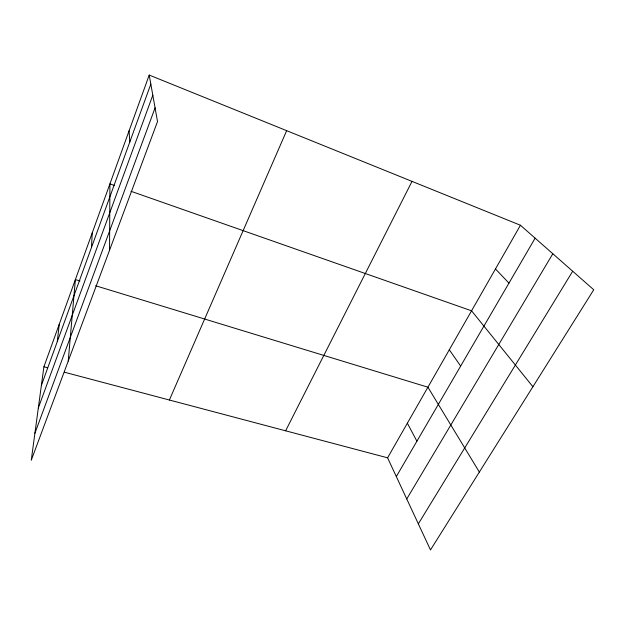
<?xml version="1.0" encoding="UTF-8"?>
<svg xmlns="http://www.w3.org/2000/svg" width="625" height="625" viewBox="0 0 625 625"><rect width="100%" height="100%" fill="white"/><g stroke="black" fill="none" stroke-linecap="round" stroke-linejoin="round"><path stroke-width="0.94" d="M109.547 250.234L109.922 183.883L114.5 185.484M91.469 247.523L92.242 232.859M68.227 361.07L75.383 279.57L80 280.977M57.289 341.609L59.281 324.164M149.211 75.062L43.898 366.781L31.25 460.258L157.523 121.547L149.211 75.062L520.445 225.242L593.75 289.766L430.484 549.938L387.586 457.812L64.445 372.219M41.375 385.406L150.828 84.109M38.328 407.938L152.812 95.195M34.898 433.281L155.078 107.852M169.383 400.016L286.656 130.664M285.617 430.805L412.008 181.375M387.586 457.812L520.445 225.242M396.32 476.562L535.125 238.164M406.75 498.977L552.828 253.75M418.336 523.852L572.688 271.227M43.898 366.781L47.633 367.766M95.688 285.766L427.922 387.203L479.352 472.07M130.953 191.266L471.562 310.805L532.906 386.727M495.477 268.945L508.953 283.117M449.305 349.773L460.656 366.062M407.359 423.187L416.906 441.203M129.062 130.867L129.797 142.023"/></g></svg>
